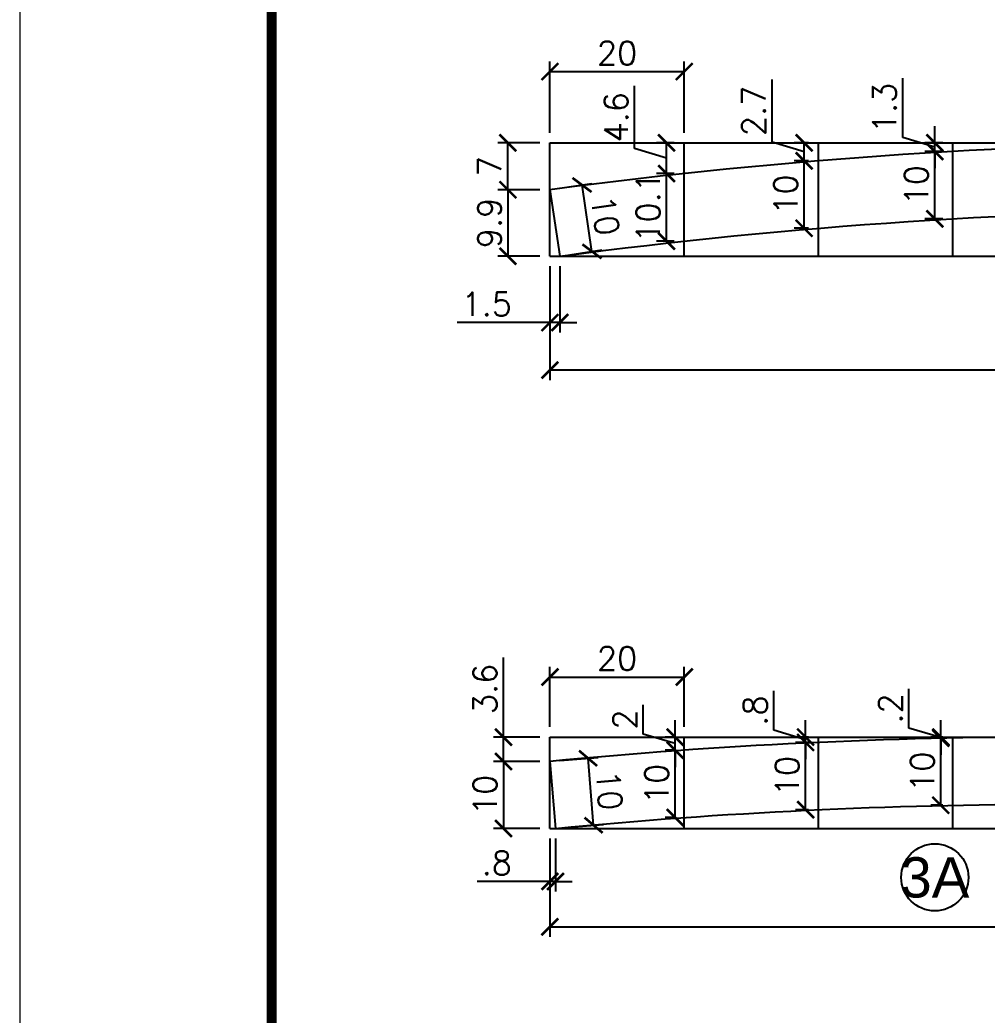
# Model space of a CAD drawing. Extents: x 2582 to 11841, y -26396 to 2611.
# Drawn here: x 4180.1 to 4468.2, y -1755.1 to -1458.8 of the extents above; entities that cross this region are included whole.
import ezdxf
from ezdxf.enums import TextEntityAlignment as Align

# ---------------------------------------------------------------- set-up
doc = ezdxf.new("R2010")
doc.units = 0
doc.linetypes.add('DASHED', pattern=[0.75, 0.5, -0.25])
for name, color, linetype in [('COTA', 241, 'Continuous'), ('Painéis', 200, 'Continuous'), ('Romaneio', 10, 'Continuous')]:
    doc.layers.add(name, color=color, linetype=linetype)
doc.layers.add('Folhas', color=255, linetype='Continuous', lineweight=9)
doc.layers.add('SARRAFO DE PRESSAO', color=251, linetype='DASHED', lineweight=9)
doc.styles.add('ARIAL', font='arial.ttf')
doc.styles.add('Romans', font='romans.shx')
doc.dimstyles.new('Cota Seção (2x)', dxfattribs={"dimtxt": 7, "dimasz": 5, "dimexe": 3, "dimexo": 3, "dimgap": 2, "dimtad": 3, "dimdec": 1, "dimlfac": 0.5, "dimzin": 12, "dimdsep": 46, "dimtxsty": 'Romans', "dimblk": 'ARCHTICK', "dimcen": 0, "dimclrd": 4, "dimclre": 4, "dimclrt": 1, "dimadec": 1, "dimazin": 3, "dimtfac": 1, "dimtdec": 1, "dimtmove": 0, "dimatfit": 3, "dimldrblk": 'OBLIQUE', "dimfxl": 1, "dimtolj": 1, "dimtzin": 12, "dimarcsym": 0})

# ---------------------------------------------------------------- blocks, each defined once
blk = doc.blocks.new('9999999999')
at = {"layer": 'Folhas'}
blk.add_lwpolyline([(98138.98, 34190.21), (99623.98, 34190.21), (99623.98, 35240.21), (98138.98, 35240.21)], close=True, dxfattribs=at)
at = {"layer": 'Folhas', "color": 30, "const_width": 3}
blk.add_lwpolyline([(98213.98, 34230.21), (99583.98, 34230.21), (99583.98, 35200.21), (98213.98, 35200.21)], close=True, dxfattribs=at)
blk = doc.blocks.new('_ArchTick')
at = {"color": 0, "linetype": 'ByBlock', "const_width": 0.15}
blk.add_lwpolyline([(-0.5, -0.5), (0.5, 0.5)], dxfattribs=at)
blk = doc.blocks.new('*D337')
at = {"layer": 'COTA', "color": 4, "linetype": 'ByBlock', "lineweight": -2, "transparency": 16777216}
for p, q in [((4337.98, -1532.16), (4337.98, -1551.91)), ((4337.98, -1548.91), (4310.32, -1548.91)), ((4340.94, -1548.91), (4337.98, -1548.91)), ((4340.94, -1548.91), (4345.94, -1548.91))]:
    blk.add_line(p, q, dxfattribs=at)
at = {"layer": 'COTA', "color": 4, "lineweight": -2, "transparency": 16777216}
blk.add_line((4340.94, -1532.16), (4340.94, -1551.91), dxfattribs=at)
at = {"layer": 'Defpoints', "color": 0, "linetype": 'ByBlock', "transparency": 16777216}
for p in [(4337.98, -1529.16), (4340.94, -1529.16), (4337.98, -1548.91)]:
    blk.add_point(p, dxfattribs=at)
at = {"layer": 'COTA', "color": 4, "linetype": 'ByBlock', "lineweight": -2, "transparency": 16777216, "xscale": 5, "yscale": 5, "zscale": 5}
blk.add_blockref('_ArchTick', (4337.98, -1548.91), dxfattribs=at)
at = {"layer": 'COTA', "color": 4, "linetype": 'ByBlock', "lineweight": -2, "transparency": 16777216, "xscale": 5, "yscale": 5, "zscale": 5, "rotation": 180}
blk.add_blockref('_ArchTick', (4340.94, -1548.91), dxfattribs=at)
at = {"layer": 'COTA', "color": 1, "linetype": 'ByBlock', "transparency": 16777216, "insert": (4319.15, -1543.41), "char_height": 7, "attachment_point": 5, "style": 'Romans'}
blk.add_mtext('\\A1;1.5', dxfattribs=at)
blk = doc.blocks.new('_Oblique')
at = {"color": 0, "linetype": 'ByBlock', "lineweight": -2}
blk.add_line((-0.5, -0.5), (0.5, 0.5), dxfattribs=at)
blk = doc.blocks.new('*D349')
at = {"layer": 'COTA', "color": 4, "linetype": 'ByBlock', "lineweight": -2, "transparency": 16777216}
for p, q in [((4334.98, -1495.41), (4322.47, -1495.41)), ((4325.47, -1509.38), (4325.47, -1495.41))]:
    blk.add_line(p, q, dxfattribs=at)
at = {"layer": 'COTA', "color": 4, "lineweight": -2, "transparency": 16777216}
blk.add_line((4334.98, -1509.38), (4322.47, -1509.38), dxfattribs=at)
at = {"layer": 'Defpoints', "color": 0, "linetype": 'ByBlock', "transparency": 16777216}
for p in [(4325.47, -1495.41), (4337.98, -1495.41), (4337.98, -1509.38)]:
    blk.add_point(p, dxfattribs=at)
at = {"layer": 'COTA', "color": 4, "linetype": 'ByBlock', "lineweight": -2, "transparency": 16777216, "xscale": 5, "yscale": 5, "zscale": 5}
for p, rotation in [((4325.47, -1495.41), 90), ((4325.47, -1509.38), 270)]:
    blk.add_blockref('_ArchTick', p, dxfattribs=dict(at, rotation=rotation))
at = {"layer": 'COTA', "color": 1, "linetype": 'ByBlock', "transparency": 16777216, "insert": (4319.97, -1502.39), "char_height": 7, "attachment_point": 5, "rotation": 90, "style": 'Romans'}
blk.add_mtext('\\A1;7', dxfattribs=at)
blk = doc.blocks.new('*D350')
at = {"layer": 'COTA', "color": 4, "lineweight": -2, "transparency": 16777216}
blk.add_line((4334.98, -1509.38), (4322.47, -1509.38), dxfattribs=at)
at = {"layer": 'COTA', "color": 4, "linetype": 'ByBlock', "lineweight": -2, "transparency": 16777216}
for p, q in [((4325.47, -1509.38), (4325.47, -1529.16)), ((4334.98, -1529.16), (4322.47, -1529.16))]:
    blk.add_line(p, q, dxfattribs=at)
at = {"layer": 'Defpoints', "color": 0, "linetype": 'ByBlock', "transparency": 16777216}
for p in [(4337.98, -1509.38), (4325.47, -1529.16), (4337.98, -1529.16)]:
    blk.add_point(p, dxfattribs=at)
at = {"layer": 'COTA', "color": 4, "linetype": 'ByBlock', "lineweight": -2, "transparency": 16777216, "xscale": 5, "yscale": 5, "zscale": 5}
for p, rotation in [((4325.47, -1509.38), 90), ((4325.47, -1529.16), 270)]:
    blk.add_blockref('_ArchTick', p, dxfattribs=dict(at, rotation=rotation))
at = {"layer": 'COTA', "color": 1, "linetype": 'ByBlock', "transparency": 16777216, "insert": (4319.97, -1519.27), "char_height": 7, "attachment_point": 5, "rotation": 90, "style": 'Romans'}
blk.add_mtext('\\A1;9.9', dxfattribs=at)
blk = doc.blocks.new('*D409')
at = {"layer": 'COTA', "color": 4, "linetype": 'ByBlock', "lineweight": -2, "transparency": 16777216}
for p, q in [((4337.98, -1702.51), (4337.98, -1718.31)), ((4337.98, -1715.31), (4316.32, -1715.31)), ((4339.62, -1715.31), (4337.98, -1715.31)), ((4339.62, -1715.31), (4344.62, -1715.31))]:
    blk.add_line(p, q, dxfattribs=at)
at = {"layer": 'COTA', "color": 4, "lineweight": -2, "transparency": 16777216}
blk.add_line((4339.62, -1702.51), (4339.62, -1718.31), dxfattribs=at)
at = {"layer": 'Defpoints', "color": 0, "linetype": 'ByBlock', "transparency": 16777216}
for p in [(4337.98, -1699.51), (4339.62, -1699.51), (4337.98, -1715.31)]:
    blk.add_point(p, dxfattribs=at)
at = {"layer": 'COTA', "color": 4, "linetype": 'ByBlock', "lineweight": -2, "transparency": 16777216, "xscale": 5, "yscale": 5, "zscale": 5}
blk.add_blockref('_ArchTick', (4337.98, -1715.31), dxfattribs=at)
at = {"layer": 'COTA', "color": 4, "linetype": 'ByBlock', "lineweight": -2, "transparency": 16777216, "xscale": 5, "yscale": 5, "zscale": 5, "rotation": 180}
blk.add_blockref('_ArchTick', (4339.62, -1715.31), dxfattribs=at)
at = {"layer": 'COTA', "color": 1, "linetype": 'ByBlock', "transparency": 16777216, "insert": (4322.15, -1709.81), "char_height": 7, "attachment_point": 5, "style": 'Romans'}
blk.add_mtext('\\A1;.8', dxfattribs=at)
blk = doc.blocks.new('*D420')
at = {"layer": 'COTA', "color": 4, "linetype": 'ByBlock', "lineweight": -2, "transparency": 16777216}
for p, q in [((4324.15, -1672.32), (4324.15, -1648.65)), ((4334.98, -1672.32), (4321.15, -1672.32)), ((4324.15, -1679.57), (4324.15, -1672.32))]:
    blk.add_line(p, q, dxfattribs=at)
at = {"layer": 'COTA', "color": 4, "lineweight": -2, "transparency": 16777216}
blk.add_line((4334.98, -1679.57), (4321.15, -1679.57), dxfattribs=at)
at = {"layer": 'Defpoints', "color": 0, "linetype": 'ByBlock', "transparency": 16777216}
for p in [(4324.15, -1672.32), (4337.98, -1672.32), (4337.98, -1679.57)]:
    blk.add_point(p, dxfattribs=at)
at = {"layer": 'COTA', "color": 4, "linetype": 'ByBlock', "lineweight": -2, "transparency": 16777216, "xscale": 5, "yscale": 5, "zscale": 5}
for p, rotation in [((4324.15, -1672.32), 90), ((4324.15, -1679.57), 270)]:
    blk.add_blockref('_ArchTick', p, dxfattribs=dict(at, rotation=rotation))
at = {"layer": 'COTA', "color": 1, "linetype": 'ByBlock', "transparency": 16777216, "insert": (4318.65, -1657.98), "char_height": 7, "attachment_point": 5, "rotation": 90, "style": 'Romans'}
blk.add_mtext('\\A1;3.6', dxfattribs=at)
blk = doc.blocks.new('*D421')
at = {"layer": 'COTA', "color": 4, "lineweight": -2, "transparency": 16777216}
blk.add_line((4334.98, -1679.57), (4321.15, -1679.57), dxfattribs=at)
at = {"layer": 'COTA', "color": 4, "linetype": 'ByBlock', "lineweight": -2, "transparency": 16777216}
for p, q in [((4324.15, -1679.57), (4324.15, -1699.51)), ((4334.98, -1699.51), (4321.15, -1699.51))]:
    blk.add_line(p, q, dxfattribs=at)
at = {"layer": 'Defpoints', "color": 0, "linetype": 'ByBlock', "transparency": 16777216}
for p in [(4337.98, -1679.57), (4324.15, -1699.51), (4337.98, -1699.51)]:
    blk.add_point(p, dxfattribs=at)
at = {"layer": 'COTA', "color": 4, "linetype": 'ByBlock', "lineweight": -2, "transparency": 16777216, "xscale": 5, "yscale": 5, "zscale": 5}
for p, rotation in [((4324.15, -1679.57), 90), ((4324.15, -1699.51), 270)]:
    blk.add_blockref('_ArchTick', p, dxfattribs=dict(at, rotation=rotation))
at = {"layer": 'COTA', "color": 1, "linetype": 'ByBlock', "transparency": 16777216, "insert": (4318.65, -1689.54), "char_height": 7, "attachment_point": 5, "rotation": 90, "style": 'Romans'}
blk.add_mtext('\\A1;10', dxfattribs=at)
blk = doc.blocks.new('*D502')
at = {"layer": 'COTA', "color": 4, "linetype": 'ByBlock', "lineweight": -2, "transparency": 16777216}
for p, q in [((4340.97, -1679.33), (4352.33, -1678.39)), ((4350.98, -1698.57), (4349.34, -1678.64))]:
    blk.add_line(p, q, dxfattribs=at)
at = {"layer": 'COTA', "color": 4, "lineweight": -2, "transparency": 16777216}
blk.add_line((4342.61, -1699.26), (4353.97, -1698.33), dxfattribs=at)
at = {"layer": 'Defpoints', "color": 0, "linetype": 'ByBlock', "transparency": 16777216}
for p in [(4337.98, -1679.57), (4349.34, -1678.64), (4339.62, -1699.51)]:
    blk.add_point(p, dxfattribs=at)
at = {"layer": 'COTA', "color": 4, "linetype": 'ByBlock', "lineweight": -2, "transparency": 16777216, "xscale": 5, "yscale": 5, "zscale": 5}
for p, rotation in [((4349.34, -1678.64), 94.70150879797681), ((4350.98, -1698.57), 274.7015087979768)]:
    blk.add_blockref('_ArchTick', p, dxfattribs=dict(at, rotation=rotation))
at = {"layer": 'COTA', "color": 1, "linetype": 'ByBlock', "transparency": 16777216, "insert": (4355.64, -1688.16), "char_height": 7, "attachment_point": 5, "rotation": 274.7015, "style": 'Romans'}
blk.add_mtext('\\A1;10', dxfattribs=at)
blk = doc.blocks.new('*D503')
at = {"layer": 'COTA', "color": 4, "linetype": 'ByBlock', "lineweight": -2, "transparency": 16777216}
for p, q in [((4340.95, -1508.94), (4350.5, -1507.51)), ((4350.49, -1527.73), (4347.53, -1507.95))]:
    blk.add_line(p, q, dxfattribs=at)
at = {"layer": 'COTA', "color": 4, "lineweight": -2, "transparency": 16777216}
blk.add_line((4343.91, -1528.72), (4353.46, -1527.29), dxfattribs=at)
at = {"layer": 'Defpoints', "color": 0, "linetype": 'ByBlock', "transparency": 16777216}
for p in [(4347.53, -1507.95), (4337.98, -1509.38), (4340.94, -1529.16)]:
    blk.add_point(p, dxfattribs=at)
at = {"layer": 'COTA', "color": 4, "linetype": 'ByBlock', "lineweight": -2, "transparency": 16777216, "xscale": 5, "yscale": 5, "zscale": 5}
for p, rotation in [((4347.53, -1507.95), 98.51860688179109), ((4350.49, -1527.73), 278.5186068817911)]:
    blk.add_blockref('_ArchTick', p, dxfattribs=dict(at, rotation=rotation))
at = {"layer": 'COTA', "color": 1, "linetype": 'ByBlock', "transparency": 16777216, "insert": (4354.45, -1517.03), "char_height": 7, "attachment_point": 5, "rotation": 278.5186, "style": 'Romans'}
blk.add_mtext('\\A1;10', dxfattribs=at)
blk = doc.blocks.new('*D970')
at = {"layer": 'COTA', "color": 4, "linetype": 'ByBlock', "lineweight": -2, "transparency": 16777216}
for p, q in [((4374.98, -1504.57), (4369.7, -1504.57)), ((4372.7, -1524.68), (4372.7, -1504.57))]:
    blk.add_line(p, q, dxfattribs=at)
at = {"layer": 'COTA', "color": 4, "lineweight": -2, "transparency": 16777216}
blk.add_line((4374.98, -1524.68), (4369.7, -1524.68), dxfattribs=at)
at = {"layer": 'Defpoints', "color": 0, "linetype": 'ByBlock', "transparency": 16777216}
for p in [(4372.7, -1504.57), (4377.98, -1504.57), (4377.98, -1524.68)]:
    blk.add_point(p, dxfattribs=at)
at = {"layer": 'COTA', "color": 4, "linetype": 'ByBlock', "lineweight": -2, "transparency": 16777216, "xscale": 5, "yscale": 5, "zscale": 5}
for p, rotation in [((4372.7, -1504.57), 90), ((4372.7, -1524.68), 270)]:
    blk.add_blockref('_ArchTick', p, dxfattribs=dict(at, rotation=rotation))
at = {"layer": 'COTA', "color": 1, "linetype": 'ByBlock', "transparency": 16777216, "insert": (4367.2, -1514.62), "char_height": 7, "attachment_point": 5, "rotation": 90, "style": 'Romans'}
blk.add_mtext('\\A1;10.1', dxfattribs=at)
blk = doc.blocks.new('*D971')
at = {"layer": 'COTA', "color": 4, "linetype": 'ByBlock', "lineweight": -2, "transparency": 16777216}
for p, q in [((4363.2, -1497.14), (4363.2, -1478.47)), ((4374.98, -1495.41), (4369.7, -1495.41)), ((4372.7, -1504.57), (4372.7, -1495.41)), ((4372.7, -1499.99), (4363.2, -1497.14))]:
    blk.add_line(p, q, dxfattribs=at)
at = {"layer": 'COTA', "color": 4, "lineweight": -2, "transparency": 16777216}
blk.add_line((4374.98, -1504.57), (4369.7, -1504.57), dxfattribs=at)
at = {"layer": 'Defpoints', "color": 0, "linetype": 'ByBlock', "transparency": 16777216}
for p in [(4372.7, -1495.41), (4377.98, -1495.41), (4377.98, -1504.57)]:
    blk.add_point(p, dxfattribs=at)
at = {"layer": 'COTA', "color": 4, "linetype": 'ByBlock', "lineweight": -2, "transparency": 16777216, "xscale": 5, "yscale": 5, "zscale": 5}
for p, rotation in [((4372.7, -1495.41), 90), ((4372.7, -1504.57), 270)]:
    blk.add_blockref('_ArchTick', p, dxfattribs=dict(at, rotation=rotation))
at = {"layer": 'COTA', "color": 1, "linetype": 'ByBlock', "transparency": 16777216, "insert": (4357.7, -1487.8), "char_height": 7, "attachment_point": 5, "rotation": 90, "style": 'Romans'}
blk.add_mtext('\\A1;4.6', dxfattribs=at)
blk = doc.blocks.new('*D972')
at = {"layer": 'COTA', "color": 4, "linetype": 'ByBlock', "lineweight": -2, "transparency": 16777216}
for p, q in [((4414.98, -1500.77), (4410.67, -1500.77)), ((4413.67, -1520.84), (4413.67, -1500.77))]:
    blk.add_line(p, q, dxfattribs=at)
at = {"layer": 'COTA', "color": 4, "lineweight": -2, "transparency": 16777216}
blk.add_line((4414.98, -1520.84), (4410.67, -1520.84), dxfattribs=at)
at = {"layer": 'Defpoints', "color": 0, "linetype": 'ByBlock', "transparency": 16777216}
for p in [(4413.67, -1500.77), (4417.98, -1500.77), (4417.98, -1520.84)]:
    blk.add_point(p, dxfattribs=at)
at = {"layer": 'COTA', "color": 4, "linetype": 'ByBlock', "lineweight": -2, "transparency": 16777216, "xscale": 5, "yscale": 5, "zscale": 5}
for p, rotation in [((4413.67, -1500.77), 90), ((4413.67, -1520.84), 270)]:
    blk.add_blockref('_ArchTick', p, dxfattribs=dict(at, rotation=rotation))
at = {"layer": 'COTA', "color": 1, "linetype": 'ByBlock', "transparency": 16777216, "insert": (4408.17, -1510.81), "char_height": 7, "attachment_point": 5, "rotation": 90, "style": 'Romans'}
blk.add_mtext('\\A1;10', dxfattribs=at)
blk = doc.blocks.new('*D973')
at = {"layer": 'COTA', "color": 4, "linetype": 'ByBlock', "lineweight": -2, "transparency": 16777216}
for p, q in [((4404.17, -1495.24), (4404.17, -1476.57)), ((4413.67, -1498.09), (4404.17, -1495.24)), ((4414.98, -1495.41), (4410.67, -1495.41)), ((4413.67, -1500.77), (4413.67, -1495.41))]:
    blk.add_line(p, q, dxfattribs=at)
at = {"layer": 'COTA', "color": 4, "lineweight": -2, "transparency": 16777216}
blk.add_line((4414.98, -1500.77), (4410.67, -1500.77), dxfattribs=at)
at = {"layer": 'Defpoints', "color": 0, "linetype": 'ByBlock', "transparency": 16777216}
for p in [(4413.67, -1495.41), (4417.98, -1495.41), (4417.98, -1500.77)]:
    blk.add_point(p, dxfattribs=at)
at = {"layer": 'COTA', "color": 4, "linetype": 'ByBlock', "lineweight": -2, "transparency": 16777216, "xscale": 5, "yscale": 5, "zscale": 5}
for p, rotation in [((4413.67, -1495.41), 90), ((4413.67, -1500.77), 270)]:
    blk.add_blockref('_ArchTick', p, dxfattribs=dict(at, rotation=rotation))
at = {"layer": 'COTA', "color": 1, "linetype": 'ByBlock', "transparency": 16777216, "insert": (4398.67, -1485.91), "char_height": 7, "attachment_point": 5, "rotation": 90, "style": 'Romans'}
blk.add_mtext('\\A1;2.7', dxfattribs=at)
blk = doc.blocks.new('*D974')
at = {"layer": 'COTA', "color": 4, "linetype": 'ByBlock', "lineweight": -2, "transparency": 16777216}
for p, q in [((4454.98, -1497.99), (4449.6, -1497.99)), ((4452.6, -1518.02), (4452.6, -1497.99))]:
    blk.add_line(p, q, dxfattribs=at)
at = {"layer": 'COTA', "color": 4, "lineweight": -2, "transparency": 16777216}
blk.add_line((4454.98, -1518.02), (4449.6, -1518.02), dxfattribs=at)
at = {"layer": 'Defpoints', "color": 0, "linetype": 'ByBlock', "transparency": 16777216}
for p in [(4452.6, -1497.99), (4457.98, -1497.99), (4457.98, -1518.02)]:
    blk.add_point(p, dxfattribs=at)
at = {"layer": 'COTA', "color": 4, "linetype": 'ByBlock', "lineweight": -2, "transparency": 16777216, "xscale": 5, "yscale": 5, "zscale": 5}
for p, rotation in [((4452.6, -1497.99), 90), ((4452.6, -1518.02), 270)]:
    blk.add_blockref('_ArchTick', p, dxfattribs=dict(at, rotation=rotation))
at = {"layer": 'COTA', "color": 1, "linetype": 'ByBlock', "transparency": 16777216, "insert": (4447.1, -1508.01), "char_height": 7, "attachment_point": 5, "rotation": 90, "style": 'Romans'}
blk.add_mtext('\\A1;10', dxfattribs=at)
blk = doc.blocks.new('*D975')
at = {"layer": 'COTA', "color": 4, "linetype": 'ByBlock', "lineweight": -2, "transparency": 16777216}
for p, q in [((4443.1, -1493.85), (4443.1, -1476.18)), ((4452.6, -1495.41), (4452.6, -1490.41)), ((4452.6, -1496.7), (4443.1, -1493.85)), ((4454.98, -1495.41), (4449.6, -1495.41)), ((4452.6, -1497.99), (4452.6, -1495.41)), ((4452.6, -1497.99), (4452.6, -1495.41)), ((4452.6, -1497.99), (4452.6, -1502.99))]:
    blk.add_line(p, q, dxfattribs=at)
at = {"layer": 'COTA', "color": 4, "lineweight": -2, "transparency": 16777216}
blk.add_line((4454.98, -1497.99), (4449.6, -1497.99), dxfattribs=at)
at = {"layer": 'Defpoints', "color": 0, "linetype": 'ByBlock', "transparency": 16777216}
for p in [(4452.6, -1495.41), (4457.98, -1495.41), (4457.98, -1497.99)]:
    blk.add_point(p, dxfattribs=at)
at = {"layer": 'COTA', "color": 4, "linetype": 'ByBlock', "lineweight": -2, "transparency": 16777216, "xscale": 5, "yscale": 5, "zscale": 5}
for p, rotation in [((4452.6, -1495.41), 270), ((4452.6, -1497.99), 90)]:
    blk.add_blockref('_ArchTick', p, dxfattribs=dict(at, rotation=rotation))
at = {"layer": 'COTA', "color": 1, "linetype": 'ByBlock', "transparency": 16777216, "insert": (4437.6, -1485.01), "char_height": 7, "attachment_point": 5, "rotation": 90, "style": 'Romans'}
blk.add_mtext('\\A1;1.3', dxfattribs=at)
blk = doc.blocks.new('*D990')
at = {"layer": 'COTA', "color": 4, "lineweight": -2, "transparency": 16777216}
blk.add_line((4337.98, -1492.41), (4337.98, -1471.2), dxfattribs=at)
at = {"layer": 'COTA', "color": 4, "linetype": 'ByBlock', "lineweight": -2, "transparency": 16777216}
for p, q in [((4377.98, -1492.41), (4377.98, -1471.2)), ((4337.98, -1474.2), (4377.98, -1474.2))]:
    blk.add_line(p, q, dxfattribs=at)
at = {"layer": 'Defpoints', "color": 0, "linetype": 'ByBlock', "transparency": 16777216}
for p in [(4377.98, -1474.2), (4337.98, -1495.41), (4377.98, -1495.41)]:
    blk.add_point(p, dxfattribs=at)
at = {"layer": 'COTA', "color": 4, "linetype": 'ByBlock', "lineweight": -2, "transparency": 16777216, "xscale": 5, "yscale": 5, "zscale": 5, "rotation": 180}
blk.add_blockref('_ArchTick', (4337.98, -1474.2), dxfattribs=at)
at = {"layer": 'COTA', "color": 4, "linetype": 'ByBlock', "lineweight": -2, "transparency": 16777216, "xscale": 5, "yscale": 5, "zscale": 5}
blk.add_blockref('_ArchTick', (4377.98, -1474.2), dxfattribs=at)
at = {"layer": 'COTA', "color": 1, "linetype": 'ByBlock', "transparency": 16777216, "insert": (4357.98, -1468.7), "char_height": 7, "attachment_point": 5, "style": 'Romans'}
blk.add_mtext('\\A1;20', dxfattribs=at)
blk = doc.blocks.new('*D994')
at = {"layer": 'COTA', "color": 4, "linetype": 'ByBlock', "lineweight": -2, "transparency": 16777216}
for p, q in [((4337.98, -1532.16), (4337.98, -1566.06)), ((4759.13, -1563.06), (4337.98, -1563.06))]:
    blk.add_line(p, q, dxfattribs=at)
at = {"layer": 'COTA', "color": 4, "lineweight": -2, "transparency": 16777216}
blk.add_line((4759.13, -1532.16), (4759.13, -1566.06), dxfattribs=at)
at = {"layer": 'Defpoints', "color": 0, "linetype": 'ByBlock', "transparency": 16777216}
for p in [(4337.98, -1529.16), (4759.13, -1529.16), (4337.98, -1563.06)]:
    blk.add_point(p, dxfattribs=at)
at = {"layer": 'COTA', "color": 4, "linetype": 'ByBlock', "lineweight": -2, "transparency": 16777216, "xscale": 5, "yscale": 5, "zscale": 5, "rotation": 180}
blk.add_blockref('_ArchTick', (4337.98, -1563.06), dxfattribs=at)
at = {"layer": 'COTA', "color": 4, "linetype": 'ByBlock', "lineweight": -2, "transparency": 16777216, "xscale": 5, "yscale": 5, "zscale": 5}
blk.add_blockref('_ArchTick', (4759.13, -1563.06), dxfattribs=at)
at = {"layer": 'COTA', "color": 1, "linetype": 'ByBlock', "transparency": 16777216, "insert": (4548.56, -1557.56), "char_height": 7, "attachment_point": 5, "style": 'Romans'}
blk.add_mtext('\\A1;210.6', dxfattribs=at)
blk = doc.blocks.new('*D1013')
at = {"layer": 'COTA', "color": 4, "linetype": 'ByBlock', "lineweight": -2, "transparency": 16777216}
for p, q in [((4374.98, -1676.24), (4372.27, -1676.24)), ((4375.27, -1696.29), (4375.27, -1676.24))]:
    blk.add_line(p, q, dxfattribs=at)
at = {"layer": 'COTA', "color": 4, "lineweight": -2, "transparency": 16777216}
blk.add_line((4374.98, -1696.29), (4372.27, -1696.29), dxfattribs=at)
at = {"layer": 'Defpoints', "color": 0, "linetype": 'ByBlock', "transparency": 16777216}
for p in [(4375.27, -1676.24), (4377.98, -1676.24), (4377.98, -1696.29)]:
    blk.add_point(p, dxfattribs=at)
at = {"layer": 'COTA', "color": 4, "linetype": 'ByBlock', "lineweight": -2, "transparency": 16777216, "xscale": 5, "yscale": 5, "zscale": 5}
for p, rotation in [((4375.27, -1676.24), 90), ((4375.27, -1696.29), 270)]:
    blk.add_blockref('_ArchTick', p, dxfattribs=dict(at, rotation=rotation))
at = {"layer": 'COTA', "color": 1, "linetype": 'ByBlock', "transparency": 16777216, "insert": (4369.77, -1686.26), "char_height": 7, "attachment_point": 5, "rotation": 90, "style": 'Romans'}
blk.add_mtext('\\A1;10', dxfattribs=at)
blk = doc.blocks.new('*D1014')
at = {"layer": 'COTA', "color": 4, "linetype": 'ByBlock', "lineweight": -2, "transparency": 16777216}
for p, q in [((4365.77, -1671.43), (4365.77, -1662.76)), ((4375.27, -1672.32), (4375.27, -1667.32)), ((4375.27, -1674.28), (4365.77, -1671.43)), ((4374.98, -1672.32), (4372.27, -1672.32)), ((4375.27, -1676.24), (4375.27, -1672.32)), ((4375.27, -1676.24), (4375.27, -1672.32)), ((4375.27, -1676.24), (4375.27, -1681.24))]:
    blk.add_line(p, q, dxfattribs=at)
at = {"layer": 'COTA', "color": 4, "lineweight": -2, "transparency": 16777216}
blk.add_line((4374.98, -1676.24), (4372.27, -1676.24), dxfattribs=at)
at = {"layer": 'Defpoints', "color": 0, "linetype": 'ByBlock', "transparency": 16777216}
for p in [(4375.27, -1672.32), (4377.98, -1672.32), (4377.98, -1676.24)]:
    blk.add_point(p, dxfattribs=at)
at = {"layer": 'COTA', "color": 4, "linetype": 'ByBlock', "lineweight": -2, "transparency": 16777216, "xscale": 5, "yscale": 5, "zscale": 5}
for p, rotation in [((4375.27, -1672.32), 270), ((4375.27, -1676.24), 90)]:
    blk.add_blockref('_ArchTick', p, dxfattribs=dict(at, rotation=rotation))
at = {"layer": 'COTA', "color": 1, "linetype": 'ByBlock', "transparency": 16777216, "insert": (4360.27, -1667.09), "char_height": 7, "attachment_point": 5, "rotation": 90, "style": 'Romans'}
blk.add_mtext('\\A1;2', dxfattribs=at)
blk = doc.blocks.new('*D1015')
at = {"layer": 'COTA', "color": 4, "linetype": 'ByBlock', "lineweight": -2, "transparency": 16777216}
for p, q in [((4414.98, -1673.92), (4411.12, -1673.92)), ((4414.12, -1693.95), (4414.12, -1673.92))]:
    blk.add_line(p, q, dxfattribs=at)
at = {"layer": 'COTA', "color": 4, "lineweight": -2, "transparency": 16777216}
blk.add_line((4414.98, -1693.95), (4411.12, -1693.95), dxfattribs=at)
at = {"layer": 'Defpoints', "color": 0, "linetype": 'ByBlock', "transparency": 16777216}
for p in [(4414.12, -1673.92), (4417.98, -1673.92), (4417.98, -1693.95)]:
    blk.add_point(p, dxfattribs=at)
at = {"layer": 'COTA', "color": 4, "linetype": 'ByBlock', "lineweight": -2, "transparency": 16777216, "xscale": 5, "yscale": 5, "zscale": 5}
for p, rotation in [((4414.12, -1673.92), 90), ((4414.12, -1693.95), 270)]:
    blk.add_blockref('_ArchTick', p, dxfattribs=dict(at, rotation=rotation))
at = {"layer": 'COTA', "color": 1, "linetype": 'ByBlock', "transparency": 16777216, "insert": (4408.62, -1683.94), "char_height": 7, "attachment_point": 5, "rotation": 90, "style": 'Romans'}
blk.add_mtext('\\A1;10', dxfattribs=at)
blk = doc.blocks.new('*D1016')
at = {"layer": 'COTA', "color": 4, "linetype": 'ByBlock', "lineweight": -2, "transparency": 16777216}
for p, q in [((4404.62, -1670.27), (4404.62, -1658.6)), ((4414.12, -1672.32), (4414.12, -1667.32)), ((4414.12, -1673.12), (4404.62, -1670.27)), ((4414.98, -1672.32), (4411.12, -1672.32)), ((4414.12, -1673.92), (4414.12, -1672.32)), ((4414.12, -1673.92), (4414.12, -1672.32)), ((4414.12, -1673.92), (4414.12, -1678.92))]:
    blk.add_line(p, q, dxfattribs=at)
at = {"layer": 'COTA', "color": 4, "lineweight": -2, "transparency": 16777216}
blk.add_line((4414.98, -1673.92), (4411.12, -1673.92), dxfattribs=at)
at = {"layer": 'Defpoints', "color": 0, "linetype": 'ByBlock', "transparency": 16777216}
for p in [(4414.12, -1672.32), (4417.98, -1672.32), (4417.98, -1673.92)]:
    blk.add_point(p, dxfattribs=at)
at = {"layer": 'COTA', "color": 4, "linetype": 'ByBlock', "lineweight": -2, "transparency": 16777216, "xscale": 5, "yscale": 5, "zscale": 5}
for p, rotation in [((4414.12, -1672.32), 270), ((4414.12, -1673.92), 90)]:
    blk.add_blockref('_ArchTick', p, dxfattribs=dict(at, rotation=rotation))
at = {"layer": 'COTA', "color": 1, "linetype": 'ByBlock', "transparency": 16777216, "insert": (4399.12, -1664.44), "char_height": 7, "attachment_point": 5, "rotation": 90, "style": 'Romans'}
blk.add_mtext('\\A1;.8', dxfattribs=at)
blk = doc.blocks.new('*D1017')
at = {"layer": 'COTA', "color": 4, "linetype": 'ByBlock', "lineweight": -2, "transparency": 16777216}
for p, q in [((4454.98, -1672.63), (4451.38, -1672.63)), ((4454.38, -1692.63), (4454.38, -1672.63))]:
    blk.add_line(p, q, dxfattribs=at)
at = {"layer": 'COTA', "color": 4, "lineweight": -2, "transparency": 16777216}
blk.add_line((4454.98, -1692.63), (4451.38, -1692.63), dxfattribs=at)
at = {"layer": 'Defpoints', "color": 0, "linetype": 'ByBlock', "transparency": 16777216}
for p in [(4454.38, -1672.63), (4457.98, -1672.63), (4457.98, -1692.63)]:
    blk.add_point(p, dxfattribs=at)
at = {"layer": 'COTA', "color": 4, "linetype": 'ByBlock', "lineweight": -2, "transparency": 16777216, "xscale": 5, "yscale": 5, "zscale": 5}
for p, rotation in [((4454.38, -1672.63), 90), ((4454.38, -1692.63), 270)]:
    blk.add_blockref('_ArchTick', p, dxfattribs=dict(at, rotation=rotation))
at = {"layer": 'COTA', "color": 1, "linetype": 'ByBlock', "transparency": 16777216, "insert": (4448.88, -1682.63), "char_height": 7, "attachment_point": 5, "rotation": 90, "style": 'Romans'}
blk.add_mtext('\\A1;10', dxfattribs=at)
blk = doc.blocks.new('*D1018')
at = {"layer": 'COTA', "color": 4, "linetype": 'ByBlock', "lineweight": -2, "transparency": 16777216}
for p, q in [((4444.88, -1669.62), (4444.88, -1657.96)), ((4454.38, -1672.32), (4454.38, -1667.32)), ((4454.38, -1672.47), (4444.88, -1669.62)), ((4454.98, -1672.32), (4451.38, -1672.32)), ((4454.38, -1672.63), (4454.38, -1672.32)), ((4454.38, -1672.63), (4454.38, -1672.32)), ((4454.38, -1672.63), (4454.38, -1677.63))]:
    blk.add_line(p, q, dxfattribs=at)
at = {"layer": 'COTA', "color": 4, "lineweight": -2, "transparency": 16777216}
blk.add_line((4454.98, -1672.63), (4451.38, -1672.63), dxfattribs=at)
at = {"layer": 'Defpoints', "color": 0, "linetype": 'ByBlock', "transparency": 16777216}
for p in [(4454.38, -1672.32), (4457.98, -1672.32), (4457.98, -1672.63)]:
    blk.add_point(p, dxfattribs=at)
at = {"layer": 'COTA', "color": 4, "linetype": 'ByBlock', "lineweight": -2, "transparency": 16777216, "xscale": 5, "yscale": 5, "zscale": 5}
for p, rotation in [((4454.38, -1672.32), 270), ((4454.38, -1672.63), 90)]:
    blk.add_blockref('_ArchTick', p, dxfattribs=dict(at, rotation=rotation))
at = {"layer": 'COTA', "color": 1, "linetype": 'ByBlock', "transparency": 16777216, "insert": (4439.38, -1663.79), "char_height": 7, "attachment_point": 5, "rotation": 90, "style": 'Romans'}
blk.add_mtext('\\A1;.2', dxfattribs=at)
blk = doc.blocks.new('*D1026')
at = {"layer": 'COTA', "color": 4, "lineweight": -2, "transparency": 16777216}
blk.add_line((4337.98, -1669.32), (4337.98, -1651.44), dxfattribs=at)
at = {"layer": 'COTA', "color": 4, "linetype": 'ByBlock', "lineweight": -2, "transparency": 16777216}
for p, q in [((4377.98, -1669.32), (4377.98, -1651.44)), ((4337.98, -1654.44), (4377.98, -1654.44))]:
    blk.add_line(p, q, dxfattribs=at)
at = {"layer": 'Defpoints', "color": 0, "linetype": 'ByBlock', "transparency": 16777216}
for p in [(4377.98, -1654.44), (4337.98, -1672.32), (4377.98, -1672.32)]:
    blk.add_point(p, dxfattribs=at)
at = {"layer": 'COTA', "color": 4, "linetype": 'ByBlock', "lineweight": -2, "transparency": 16777216, "xscale": 5, "yscale": 5, "zscale": 5, "rotation": 180}
blk.add_blockref('_ArchTick', (4337.98, -1654.44), dxfattribs=at)
at = {"layer": 'COTA', "color": 4, "linetype": 'ByBlock', "lineweight": -2, "transparency": 16777216, "xscale": 5, "yscale": 5, "zscale": 5}
blk.add_blockref('_ArchTick', (4377.98, -1654.44), dxfattribs=at)
at = {"layer": 'COTA', "color": 1, "linetype": 'ByBlock', "transparency": 16777216, "insert": (4357.98, -1648.94), "char_height": 7, "attachment_point": 5, "style": 'Romans'}
blk.add_mtext('\\A1;20', dxfattribs=at)
blk = doc.blocks.new('*D1030')
at = {"layer": 'COTA', "color": 4, "lineweight": -2, "transparency": 16777216}
blk.add_line((4337.98, -1702.51), (4337.98, -1731.81), dxfattribs=at)
at = {"layer": 'COTA', "color": 4, "linetype": 'ByBlock', "lineweight": -2, "transparency": 16777216}
for p, q in [((4640.75, -1702.51), (4640.75, -1731.81)), ((4337.98, -1728.81), (4640.75, -1728.81))]:
    blk.add_line(p, q, dxfattribs=at)
at = {"layer": 'Defpoints', "color": 0, "linetype": 'ByBlock', "transparency": 16777216}
for p in [(4337.98, -1699.51), (4640.75, -1699.51), (4640.75, -1728.81)]:
    blk.add_point(p, dxfattribs=at)
at = {"layer": 'COTA', "color": 4, "linetype": 'ByBlock', "lineweight": -2, "transparency": 16777216, "xscale": 5, "yscale": 5, "zscale": 5, "rotation": 180}
blk.add_blockref('_ArchTick', (4337.98, -1728.81), dxfattribs=at)
at = {"layer": 'COTA', "color": 4, "linetype": 'ByBlock', "lineweight": -2, "transparency": 16777216, "xscale": 5, "yscale": 5, "zscale": 5}
blk.add_blockref('_ArchTick', (4640.75, -1728.81), dxfattribs=at)
at = {"layer": 'COTA', "color": 1, "linetype": 'ByBlock', "transparency": 16777216, "insert": (4489.37, -1723.31), "char_height": 7, "attachment_point": 5, "style": 'Romans'}
blk.add_mtext('\\A1;151.4', dxfattribs=at)

msp = doc.modelspace()

# ---------------------------------------------------------------- linework, layer by layer
at = {"layer": 'COTA', "linetype": 'ByBlock'}
for p, q in [((4337.98, -1495.41), (4759.13, -1495.41)), ((4337.98, -1529.16), (4337.98, -1495.41)), ((4377.98, -1529.16), (4377.98, -1495.41)), ((4417.98, -1529.16), (4417.98, -1495.41)), ((4457.98, -1529.16), (4457.98, -1495.41)), ((4337.98, -1529.16), (4759.13, -1529.16)), ((4337.98, -1672.32), (4640.75, -1672.32)), ((4337.98, -1699.51), (4337.98, -1672.32)), ((4377.98, -1699.51), (4377.98, -1672.32)), ((4417.98, -1699.51), (4417.98, -1672.32)), ((4457.98, -1699.51), (4457.98, -1672.32)), ((4337.98, -1699.51), (4640.75, -1699.51))]:
    msp.add_line(p, q, dxfattribs=at)
at = {"layer": 'Painéis'}
for points in [[(4756.49, -1529.16), (4759.13, -1509.34, 0.066257), (4337.98, -1509.38), (4340.94, -1529.16, -0.066206)], [(4638.83, -1699.51), (4640.75, -1679.6, 0.048025), (4337.98, -1679.57), (4339.62, -1699.51, -0.048069)]]:
    msp.add_lwpolyline(points, format="xyb", close=True, dxfattribs=at)
at = {"layer": 'Romaneio', "color": 1, "linetype": 'ByBlock'}
msp.add_circle((4452.61, -1714.09), 10, dxfattribs=at)

# ---------------------------------------------------------------- block references
at = {"layer": 'SARRAFO DE PRESSAO', "color": 6, "linetype": 'ByBlock'}
msp.add_blockref('9999999999', (-93958.84, -36466.11), dxfattribs=at)

# ---------------------------------------------------------------- texts
at = {"layer": 'Romaneio', "color": 255, "linetype": 'ByBlock', "style": 'ARIAL'}
msp.add_text('3A', height=12, dxfattribs=at).set_placement((4452.61, -1714.09), align=Align.MIDDLE_CENTER)

# ---------------------------------------------------------------- dimensions: what is measured, and where the dimension line sits
at = {"layer": 'COTA', "linetype": 'ByBlock'}
for base, p1, p2, picture, middle in [((4377.98, -1474.2), (4337.98, -1495.41), (4377.98, -1495.41), '*D990', (4357.98, -1468.7)), ((4337.98, -1548.91), (4340.94, -1529.16), (4337.98, -1529.16), '*D337', (4319.15, -1543.41)), ((4337.98, -1563.06), (4759.13, -1529.16), (4337.98, -1529.16), '*D994', (4548.56, -1557.56)), ((4377.98, -1654.44), (4337.98, -1672.32), (4377.98, -1672.32), '*D1026', (4357.98, -1648.94)), ((4337.98, -1715.31), (4339.62, -1699.51), (4337.98, -1699.51), '*D409', (4322.15, -1709.81)), ((4640.75, -1728.81), (4337.98, -1699.51), (4640.75, -1699.51), '*D1030', (4489.37, -1723.31))]:
    dim = msp.add_linear_dim(base=base, p1=p1, p2=p2, dimstyle='Cota Seção (2x)', dxfattribs=at)
    dim.commit()
    dim.dimension.update_dxf_attribs({"geometry": picture, "text_midpoint": middle})
for base, p1, p2, picture, middle in [((4413.67, -1495.41), (4417.98, -1500.77), (4417.98, -1495.41), '*D973', (4398.67, -1493.24)), ((4452.6, -1495.41), (4457.98, -1497.99), (4457.98, -1495.41), '*D975', (4437.6, -1491.85)), ((4372.7, -1495.41), (4377.98, -1504.57), (4377.98, -1495.41), '*D971', (4357.7, -1495.14)), ((4414.12, -1672.32), (4417.98, -1673.92), (4417.98, -1672.32), '*D1016', (4399.12, -1668.27)), ((4454.38, -1672.32), (4457.98, -1672.63), (4457.98, -1672.32), '*D1018', (4439.38, -1667.62)), ((4375.27, -1672.32), (4377.98, -1676.24), (4377.98, -1672.32), '*D1014', (4360.27, -1669.43))]:
    dim = msp.add_linear_dim(base=base, p1=p1, p2=p2, angle=90, dimstyle='Cota Seção (2x)', override={"dimtmove": 1}, dxfattribs=at)
    dim.commit()
    dim.dimension.update_dxf_attribs({"geometry": picture, "text_midpoint": middle})
for base, p1, p2, picture, middle in [((4325.47, -1495.41), (4337.98, -1509.38), (4337.98, -1495.41), '*D349', (4319.97, -1502.39)), ((4452.6, -1497.99), (4457.98, -1518.02), (4457.98, -1497.99), '*D974', (4447.1, -1508.01)), ((4413.67, -1500.77), (4417.98, -1520.84), (4417.98, -1500.77), '*D972', (4408.17, -1510.81)), ((4325.47, -1529.16), (4337.98, -1509.38), (4337.98, -1529.16), '*D350', (4319.97, -1519.27)), ((4324.15, -1672.32), (4337.98, -1679.57), (4337.98, -1672.32), '*D420', (4318.65, -1657.98)), ((4454.38, -1672.63), (4457.98, -1692.63), (4457.98, -1672.63), '*D1017', (4448.88, -1682.63)), ((4375.27, -1676.24), (4377.98, -1696.29), (4377.98, -1676.24), '*D1013', (4369.77, -1686.26)), ((4414.12, -1673.92), (4417.98, -1693.95), (4417.98, -1673.92), '*D1015', (4408.62, -1683.94)), ((4324.15, -1699.51), (4337.98, -1679.57), (4337.98, -1699.51), '*D421', (4318.65, -1689.54))]:
    dim = msp.add_linear_dim(base=base, p1=p1, p2=p2, angle=90, dimstyle='Cota Seção (2x)', dxfattribs=at)
    dim.commit()
    dim.dimension.update_dxf_attribs({"geometry": picture, "text_midpoint": middle})
dim = msp.add_linear_dim(base=(4372.7, -1504.57), p1=(4377.98, -1524.68), p2=(4377.98, -1504.57), angle=90, dimstyle='Cota Seção (2x)', dxfattribs=at)
dim.commit()
dim.dimension.update_dxf_attribs({"geometry": '*D970', "text_midpoint": (4372.7, -1514.62), "dimtype": 160})
for p1, p2, distance, picture, middle in [((4340.94, -1529.16), (4337.98, -1509.38), -9.66, '*D503', (4354.45, -1517.03)), ((4339.62, -1699.51), (4337.98, -1679.57), -11.4, '*D502', (4355.64, -1688.16))]:
    dim = msp.add_aligned_dim(p1=p1, p2=p2, distance=distance, dimstyle='Cota Seção (2x)', dxfattribs=at)
    dim.commit()
    dim.dimension.update_dxf_attribs({"geometry": picture, "text_midpoint": middle})

doc.saveas('drawing.dxf')
